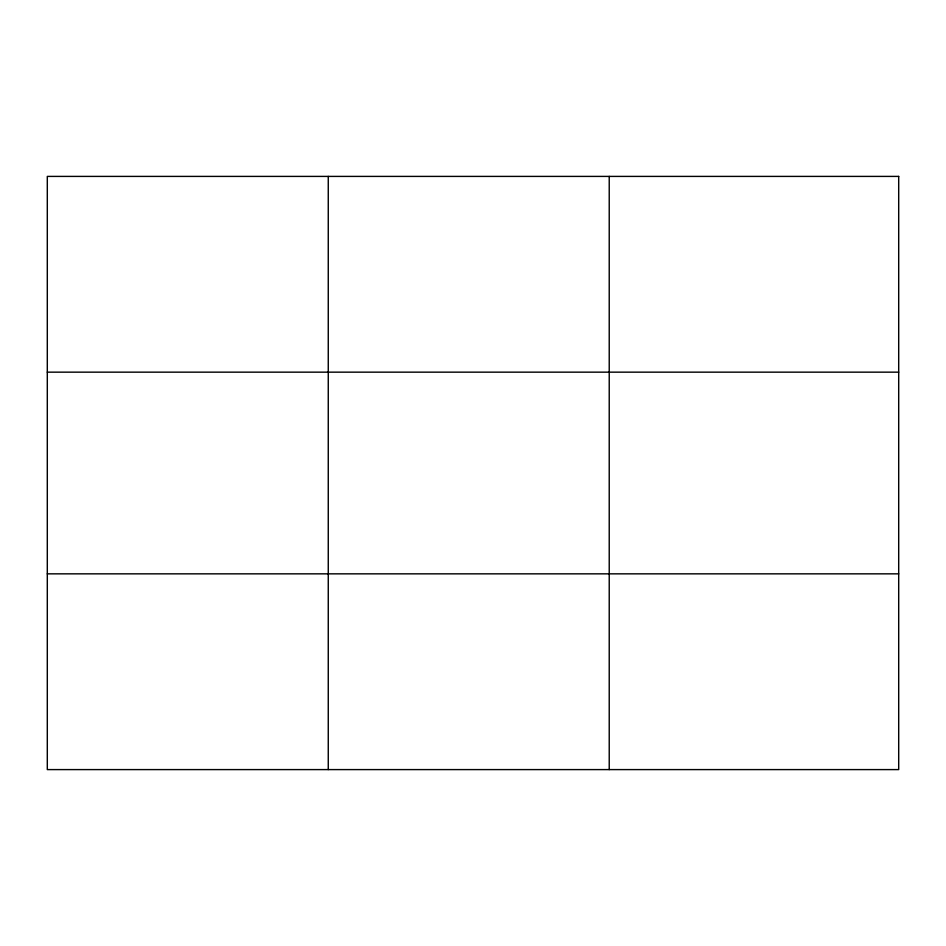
<?xml version="1.0" encoding="UTF-8"?>
<svg xmlns="http://www.w3.org/2000/svg" width="946" height="946" viewBox="0 0 946 946"><rect width="100%" height="100%" fill="white"/><g stroke="black" fill="none" stroke-linecap="round" stroke-linejoin="round"><path stroke-width="1.42" d="M328.262 176.405L328.262 769.595M609.224 176.405L609.224 769.595M47.3 372.156L898.7 372.156M47.3 573.844L898.7 573.844M898.7 176.405L898.7 769.595L47.3 769.595L47.3 176.405L898.7 176.405"/></g></svg>
